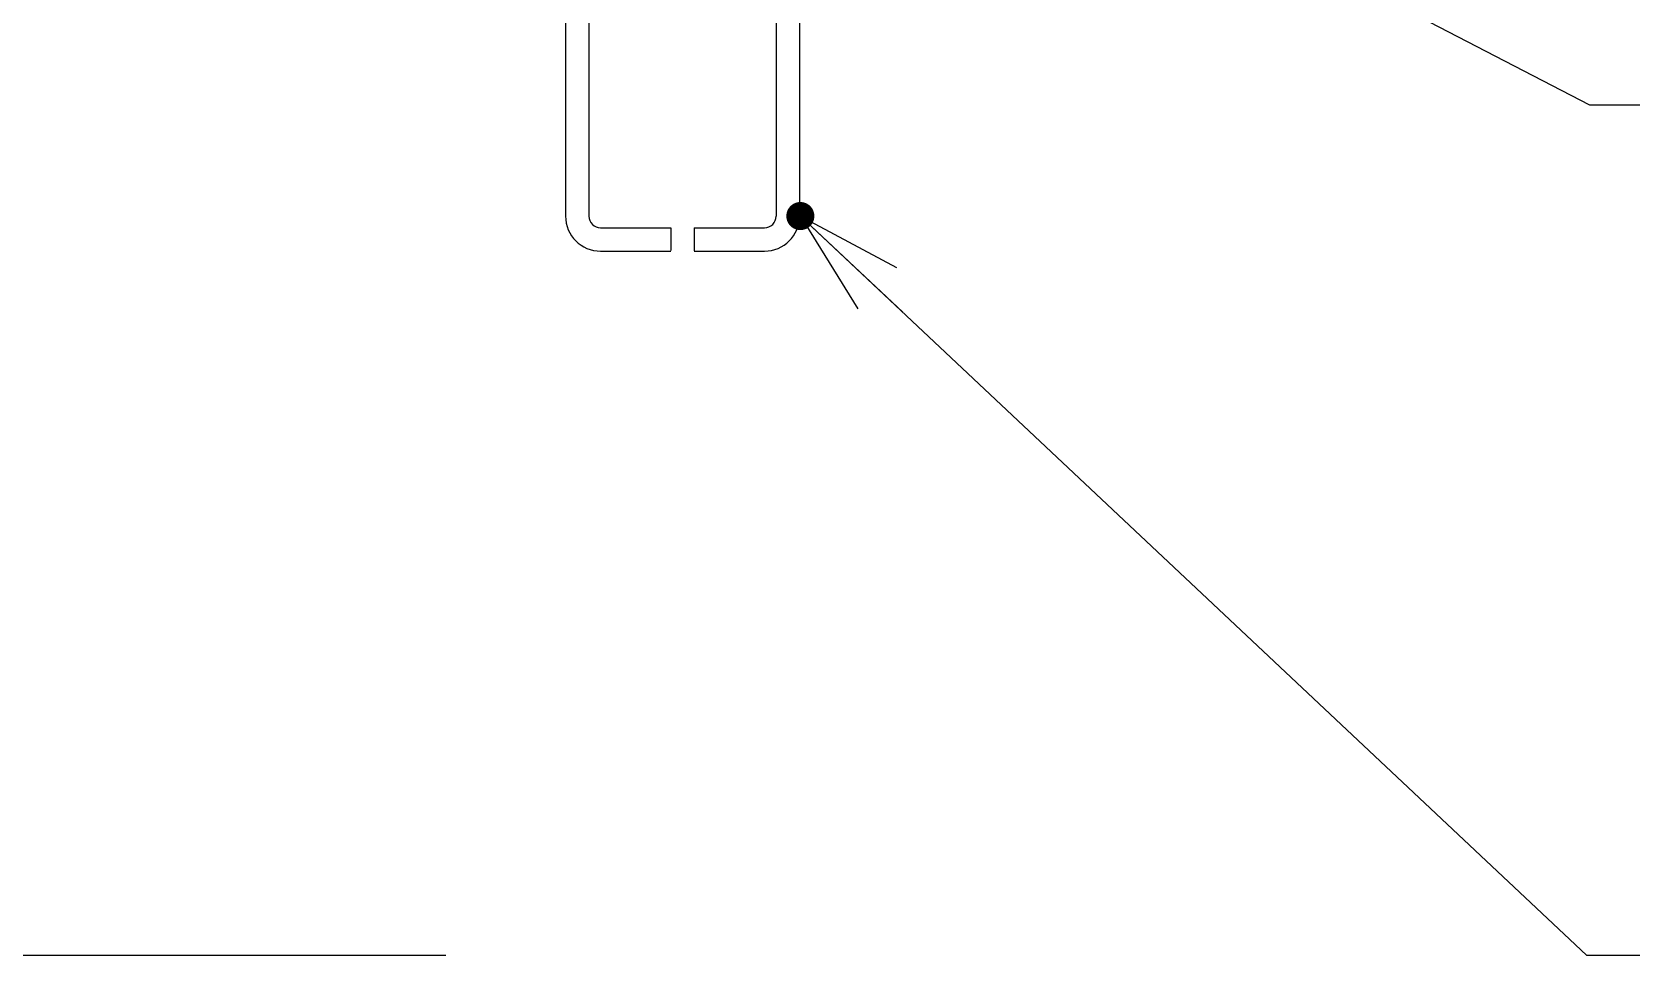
# Model space of a CAD drawing. Extents: x 443 to 1217, y -1921 to -677.
# Drawn here: x 568.16 to 594.78, y -1166.73 to -1151.37 of the extents above; entities that cross this region are included whole.
import ezdxf

# ---------------------------------------------------------------- set-up
doc = ezdxf.new("R2010")
doc.units = 0
doc.header["$MEASUREMENT"] = 0
doc.layers.get('0').update_dxf_attribs({"linetype": 'CONTINUOUS'})
doc.layers.add('3', color=8, linetype='CONTINUOUS')

# ---------------------------------------------------------------- blocks, each defined once
blk = doc.blocks.new('OPEN330A')
at = {"color": 0}
for q in [(30, 8.0385), (30, -8.0385), (40, 0)]:
    blk.add_line((0, 0), q, dxfattribs=at)
blk = doc.blocks.new('NEGDOTSMALL')
at = {"color": 0, "const_width": 4}
blk.add_lwpolyline([(-2, 0, 1), (2, 0, 1), (-2, 0)], format="xyb", dxfattribs=at)

msp = doc.modelspace()

# ---------------------------------------------------------------- linework, layer by layer
at = {"color": 7, "linetype": 'Continuous'}
for p, q in [((585.795, -1148.287), (594.089, -1152.584)), ((594.089, -1152.584), (613.003, -1152.584)), ((580.949, -1154.433), (594.035, -1166.728)), ((541.674, -1166.728), (575.045, -1166.728)), ((594.035, -1166.728), (627.332, -1166.728))]:
    msp.add_line(p, q, dxfattribs=at)
at = {"layer": '3', "color": 3, "linetype": 'Continuous'}
for p, q in [((577.04, -1150.367), (577.04, -1154.433)), ((577.429, -1150.367), (577.429, -1154.433)), ((580.546, -1150.367), (580.546, -1154.433)), ((580.935, -1150.367), (580.935, -1154.433)), ((577.624, -1154.628), (578.793, -1154.628)), ((578.793, -1154.628), (578.793, -1155.006)), ((579.182, -1154.628), (579.182, -1155.012)), ((579.182, -1154.628), (580.351, -1154.628)), ((577.624, -1155.017), (578.793, -1155.017)), ((579.182, -1155.017), (580.351, -1155.017))]:
    msp.add_line(p, q, dxfattribs=at)
for centre, radius, start, end in [((577.624, -1154.433), 0.584, 180, 270), ((577.624, -1154.433), 0.195, 180, 270), ((580.351, -1154.433), 0.584, 270, 0), ((580.351, -1154.433), 0.195, 270, 0)]:
    msp.add_arc(centre, radius, start, end, dxfattribs=at)

# ---------------------------------------------------------------- block references
at = {"color": 7, "linetype": 'Continuous', "zscale": 0.05843603243154152}
for name, xscale, yscale, rotation in [('OPEN330A', -0.05843603243154153, 0.05843603243154153, 136.7865261028679), ('NEGDOTSMALL', -0.05843603243154152, 0.05843603243154152, 196.786526102868)]:
    msp.add_blockref(name, (580.949, -1154.433), dxfattribs=dict(at, xscale=xscale, yscale=yscale, rotation=rotation))

doc.saveas('drawing.dxf')
